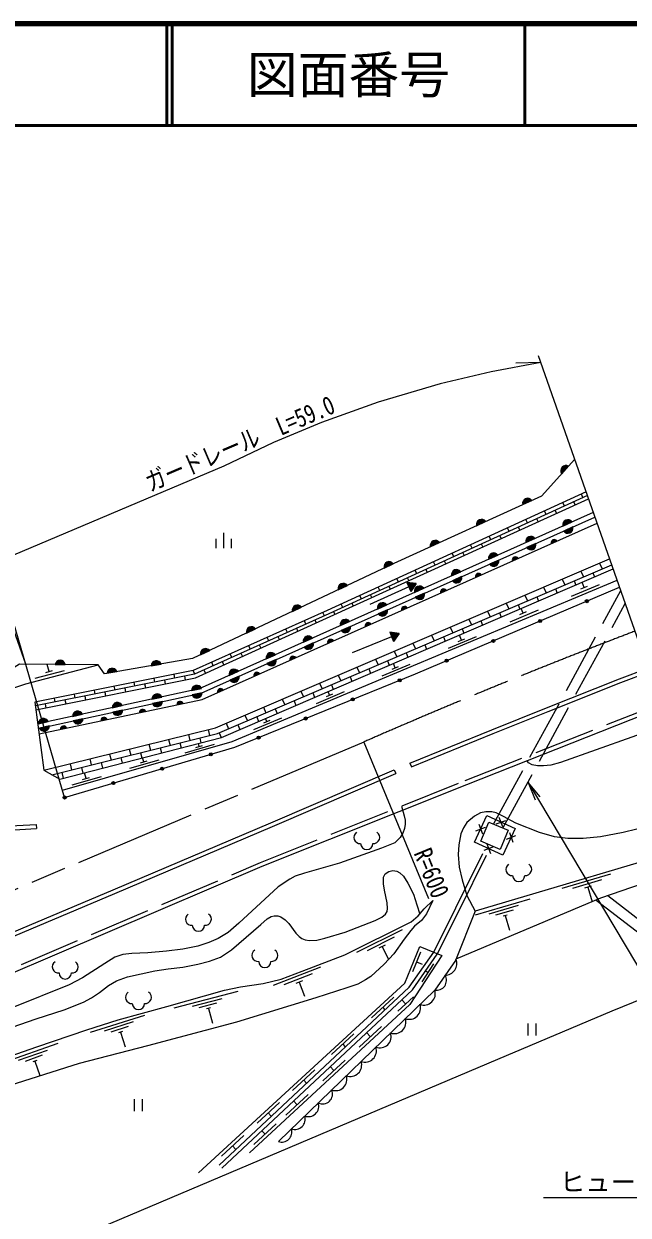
# Model space of a CAD drawing. Units: millimetres at full size, sheet at 1:1000; details may follow other scales. Extents: x 40000 to 680000, y 20000 to 380000.
# Drawn here: x 494651 to 554164, y 262723 to 380000 of the extents above; entities that cross this region are included whole.
import ezdxf
from ezdxf.enums import TextEntityAlignment as Align

# ---------------------------------------------------------------- set-up
doc = ezdxf.new("R2010")
doc.units = ezdxf.units.MM
doc.header["$LTSCALE"] = 1000
doc.linetypes.add('CHAIN', pattern=[18.5, 12, -1.5, 3.5, -1.5])
doc.linetypes.add('DASHED', pattern=[7.5, 6, -1.5])
for name, color, linetype, lineweight in [('M-BGD', 7, 'Continuous', 25), ('M-BMK', 2, 'CHAIN', 13), ('M-BMK-OTRS', 5, 'Continuous', 25), ('M-STR-HTXT', 7, 'Continuous', 13), ('M-TTL', 2, 'Continuous', 140), ('M-TTL-LINE', 7, 'Continuous', 50)]:
    doc.layers.add(name, color=color, linetype=linetype, lineweight=lineweight)
doc.layers.add('M-TTL-TXT', color=7, linetype='Continuous')
doc.styles.add('ＭＳ ゴシック', font='')
doc.styles.get('ＭＳ ゴシック').set_extended_font_data('MS Gothic')

# ---------------------------------------------------------------- blocks, each defined once
blk = doc.blocks.new('ent')
at = {"layer": 'M-BGD'}
for centre, start, end in [((-676, -505), 122.72029, 277.24592), ((0, -1100), 180, 0), ((676, -505), 262.75408, 57.27971)]:
    blk.add_arc(centre, 600, start, end, dxfattribs=at)
blk = doc.blocks.new('open_arrow')
at = {"color": 0, "linetype": 'Continuous', "lineweight": -2}
blk.add_lwpolyline([(7.5, 1.25), (0, 0), (7.5, -1.25)], dxfattribs=at)

msp = doc.modelspace()

# ---------------------------------------------------------------- hatches: boundary and pattern name
at = {"layer": 'M-BGD'}
for points in [[(547619, 335712, -0.82183), (548283, 336446)], [(543778, 332669, -0.82183), (544679, 333080)], [(539229, 330594, -0.82183), (540130, 331005)], [(547733, 330565, -0.82183), (548637, 330970)], [(548717, 330473, -0.82183), (547813, 330069)], [(534680, 328519, -0.82183), (535581, 328930)], [(544082, 328930, -0.82183), (544986, 329335)], [(545065, 328842, -0.82183), (544160, 328438)], [(547151, 329091), (546580, 328836, -0.84072)], [(540431, 327296, -0.82183), (541335, 327701)], [(541413, 327211, -0.82183), (540508, 326806)], [(543331, 327385), (542759, 327130, -0.84072)], [(530137, 326430, -0.82183), (531032, 326854)], [(536780, 325662, -0.82183), (537684, 326066)], [(525617, 324292, -0.82183), (526513, 324715)], [(532762, 324107), (533289, 324890), (532354, 325020)], [(537761, 325579, -0.82183), (536856, 325175)], [(539697, 325763), (539126, 325508, -0.84072)], [(533129, 324027, -0.82183), (534034, 324432)], [(534108, 323948, -0.82183), (533204, 323544)], [(536260, 324228), (535689, 323973, -0.84072)], [(521097, 322153, -0.82183), (521993, 322577)], [(529478, 322393, -0.82183), (530383, 322798)], [(532408, 322508), (531837, 322253, -0.84072)], [(549954, 323107, -1), (550230, 323224, -0.41421), (550151, 323028, -0.41421)], [(525828, 320758, -0.82183), (526732, 321163)], [(530456, 322317, -0.82183), (529552, 321913)], [(545352, 321153, -1), (545628, 321271, -0.41421), (545548, 321074, -0.41421)], [(516578, 320015, -0.82183), (517473, 320439)], [(526804, 320685, -0.82183), (525899, 320281)], [(528836, 320913), (528265, 320658, -0.84072)], [(522177, 319124, -0.82183), (523081, 319529)], [(523152, 319054, -0.82183), (522247, 318650)], [(525150, 319268), (524579, 319013, -0.84072)], [(531060, 319204), (531611, 319970), (530681, 320129)], [(540749, 319200, -1), (541025, 319317, -0.41421), (540946, 319120, -0.41421)], [(512058, 317876, -0.82183), (512954, 318300)], [(518526, 317490, -0.82183), (519430, 317895)], [(497724, 316941, -0.82183), (498715, 316934)], [(507200, 316811, -0.82183), (508177, 316978)], [(519499, 317423, -0.82183), (518595, 317019)], [(521429, 317606), (520858, 317351, -0.84072)], [(536147, 317246, -1), (536423, 317363, -0.41421), (536344, 317166, -0.41421)], [(502842, 316069, -0.82183), (503819, 316235)], [(514875, 315855, -0.82183), (515779, 316260)], [(515847, 315791, -0.82183), (514943, 315387)], [(517884, 316023), (517312, 315768, -0.84072)], [(531533, 315319, -1), (531811, 315432, -0.41421), (531729, 315236, -0.41421)], [(511175, 314369, -0.82183), (512144, 314579)], [(514294, 314420), (513723, 314165, -0.84072)], [(503357, 312673, -0.82183), (504326, 312883)], [(507266, 313521, -0.82183), (508235, 313731)], [(508292, 313293, -0.82183), (507324, 313083)], [(510335, 313097), (509723, 312968, -0.84072)], [(512201, 314141, -0.82183), (511233, 313931)], [(526900, 313438, -1), (527178, 313551, -0.41421), (527096, 313356, -0.41421)], [(499448, 311826, -0.82183), (500416, 312036)], [(504383, 312446, -0.82183), (503415, 312236)], [(506645, 312321), (506033, 312192, -0.84072)], [(496084, 311096, -0.82183), (497053, 311306)], [(497164, 310881, -0.82183), (496196, 310671)], [(498861, 310683), (498249, 310554, -0.84072)], [(500474, 311598, -0.82183), (499505, 311388)], [(502862, 311525), (502249, 311396, -0.84072)], [(522268, 311558, -1), (522545, 311671, -1)], [(517635, 309677, -1), (517913, 309790, -1)], [(512916, 308041, -1), (513204, 308126, -1)], [(508121, 306626, -1), (508408, 306711, -1)], [(503325, 305212, -1), (503613, 305297, -1)], [(498529, 303798, -1), (498817, 303883, -1)]]:
    msp.add_hatch(color=256, dxfattribs=at).paths.add_polyline_path(points)

# ---------------------------------------------------------------- linework, layer by layer
for p, q in [((547619, 335712), (548283, 336446)), ((543778, 332669), (544679, 333080)), ((549714, 333366), (549554, 333715)), ((546077, 331700), (545918, 332049)), ((547119, 331827), (546987, 332117)), ((547896, 332533), (547736, 332882)), ((548940, 332655), (548805, 332950)), ((539229, 330594), (540130, 331005)), ((544259, 330867), (544099, 331216)), ((545299, 330998), (545168, 331284)), ((547733, 330565), (548637, 330970)), ((514357, 328393), (514357, 329893)), ((540623, 329201), (540463, 329550)), ((541658, 329341), (541532, 329618)), ((542441, 330034), (542281, 330383)), ((543479, 330170), (543350, 330451)), ((548717, 330473), (547813, 330069)), ((513607, 328393), (513607, 329293)), ((515107, 328393), (515107, 329293)), ((534680, 328519), (535581, 328930)), ((538804, 328368), (538644, 328717)), ((539838, 328513), (539714, 328785)), ((544082, 328930), (544986, 329335)), ((545065, 328842), (544160, 328438)), ((546580, 328836), (547151, 329091)), ((494835, 316963), (490968, 327905)), ((536986, 327535), (536826, 327884)), ((538018, 327684), (537895, 327952)), ((540431, 327296), (541335, 327701)), ((541413, 327211), (540508, 326806)), ((542759, 327130), (543331, 327385)), ((530137, 326430), (531032, 326854)), ((533350, 325869), (533190, 326218)), ((534377, 326027), (534259, 326286)), ((535168, 326702), (535008, 327051)), ((536197, 326856), (536077, 327119)), ((536780, 325662), (537684, 326066)), ((549511, 326119), (549754, 325552)), ((551350, 326906), (551593, 326339)), ((531531, 325036), (531371, 325385)), ((532354, 325020), (532762, 324107)), ((533289, 324890), (532354, 325020)), ((532557, 325199), (532440, 325453)), ((533289, 324890), (532762, 324107)), ((537761, 325579), (536856, 325175)), ((539126, 325508), (539697, 325763)), ((547673, 325332), (547916, 324765)), ((548835, 325159), (549007, 324756)), ((549834, 324515), (549623, 325021)), ((550673, 325946), (550845, 325546)), ((525617, 324292), (526513, 324715)), ((527895, 323370), (527735, 323719)), ((532558, 324564), (528724, 322849)), ((528916, 323542), (528804, 323787)), ((529713, 324203), (529553, 324552)), ((530736, 324370), (530622, 324620)), ((533129, 324027), (534034, 324432)), ((534108, 323948), (533204, 323544)), ((535689, 323973), (536260, 324228)), ((543996, 323757), (544239, 323190)), ((545834, 324544), (546077, 323978)), ((546996, 324371), (547170, 323967)), ((548566, 323659), (551334, 324817)), ((549512, 324380), (550157, 324650)), ((521097, 322153), (521993, 322577)), ((526076, 322537), (525917, 322886)), ((527096, 322713), (526986, 322954)), ((529478, 322393), (530383, 322798)), ((542157, 322970), (542400, 322403)), ((543319, 322797), (543495, 322387)), ((545158, 323584), (545332, 323177)), ((524257, 321708), (524100, 322058)), ((525275, 321884), (525167, 322121)), ((530456, 322317), (529552, 321913)), ((531837, 322253), (532408, 322508)), ((538480, 321395), (538723, 320828)), ((540319, 322182), (540561, 321616)), ((541481, 322009), (541657, 321597)), ((542551, 321143), (545319, 322301)), ((543496, 321864), (544142, 322134)), ((543819, 321999), (543632, 322446)), ((516578, 320015), (517473, 320439)), ((520606, 320072), (520449, 320422)), ((521633, 320227), (521519, 320481)), ((522432, 320890), (522275, 321240)), ((523453, 321055), (523344, 321299)), ((525828, 320758), (526732, 321163)), ((526804, 320685), (525899, 320281)), ((528265, 320658), (528836, 320913)), ((536642, 320608), (536884, 320041)), ((537804, 320435), (537982, 320018)), ((539642, 321222), (539820, 320808)), ((518781, 319254), (518624, 319604)), ((519813, 319398), (519694, 319663)), ((522177, 319124), (523081, 319529)), ((523152, 319054), (522247, 318650)), ((524579, 319013), (525150, 319268)), ((530870, 319667), (526983, 318076)), ((530681, 320129), (531060, 319204)), ((531611, 319970), (530681, 320129)), ((531611, 319970), (531060, 319204)), ((532965, 319033), (533207, 318467)), ((534803, 319820), (535046, 319254)), ((535965, 319647), (536145, 319228)), ((536461, 318532), (539229, 319689)), ((537430, 319197), (538076, 319467)), ((537753, 319332), (537544, 319830)), ((512058, 317876), (512954, 318300)), ((515131, 317617), (514974, 317968)), ((516172, 317741), (516044, 318026)), ((516956, 318435), (516799, 318786)), ((517992, 318569), (517869, 318844)), ((518526, 317490), (519430, 317895)), ((531126, 318246), (531369, 317679)), ((532288, 318073), (532470, 317649)), ((534127, 318860), (534307, 318438)), ((497142, 316246), (496955, 316947)), ((497724, 316941), (498715, 316934)), ((507200, 316811), (508177, 316978)), ((513306, 316799), (513149, 317150)), ((514351, 316912), (514219, 317208)), ((519499, 317423), (518595, 317019)), ((520858, 317351), (521429, 317606)), ((527449, 316671), (527692, 316105)), ((529288, 317459), (529530, 316892)), ((529942, 315805), (532710, 316962)), ((530450, 317286), (530632, 316859)), ((530911, 316470), (531556, 316740)), ((531233, 316605), (531052, 317039)), ((495770, 315570), (498669, 316343)), ((496804, 316156), (497480, 316337)), ((502842, 316069), (503819, 316235)), ((507560, 315194), (507485, 315570)), ((509521, 315585), (509446, 315961)), ((510570, 315438), (510502, 315781)), ((511481, 315981), (511322, 316336)), ((512531, 316084), (512394, 316390)), ((514875, 315855), (515779, 316260)), ((515847, 315791), (514943, 315387)), ((517312, 315768), (517884, 316023)), ((525611, 315884), (525853, 315317)), ((526773, 315711), (526957, 315279)), ((528611, 316498), (528795, 316069)), ((501676, 314020), (501601, 314397)), ((503637, 314411), (503562, 314788)), ((504689, 314251), (504618, 314607)), ((505599, 314803), (505524, 315179)), ((506650, 314647), (506579, 314998)), ((508610, 315042), (508541, 315389)), ((511175, 314369), (512144, 314579)), ((513723, 314165), (514294, 314420)), ((521934, 314309), (522176, 313743)), ((523772, 315097), (524015, 314530)), ((524934, 314924), (525120, 314490)), ((497753, 313238), (497678, 313614)), ((498808, 313064), (498734, 313434)), ((499715, 313629), (499640, 314006)), ((500768, 313460), (500695, 313825)), ((502729, 313855), (502657, 314216)), ((507266, 313521), (508235, 313731)), ((508292, 313293), (507324, 313083)), ((512201, 314141), (511233, 313931)), ((520095, 313522), (520338, 312955)), ((521257, 313349), (521445, 312910)), ((523095, 314136), (523282, 313700)), ((523476, 313101), (526244, 314258)), ((524445, 313766), (525090, 314036)), ((524768, 313901), (524612, 314272)), ((496847, 312668), (496773, 313042)), ((499448, 311826), (500416, 312036)), ((503357, 312673), (504326, 312883)), ((504383, 312446), (503415, 312236)), ((506033, 312192), (506645, 312321)), ((509723, 312968), (510335, 313097)), ((518257, 312735), (518499, 312168)), ((519418, 312562), (519607, 312120)), ((496084, 311096), (497053, 311306)), ((497164, 310881), (496196, 310671)), ((500474, 311598), (499505, 311388)), ((502249, 311396), (502862, 311525)), ((514579, 311160), (514822, 310594)), ((515741, 310987), (515932, 310541)), ((516418, 311948), (516661, 311381)), ((517302, 310518), (520069, 311676)), ((517580, 311775), (517770, 311331)), ((518270, 311183), (518916, 311453)), ((518593, 311318), (518463, 311629)), ((498249, 310554), (498861, 310683)), ((510853, 310047), (511001, 309448)), ((511972, 309689), (512085, 309233)), ((512794, 310528), (512942, 309930)), ((513903, 310200), (514094, 309753)), ((505029, 308603), (505177, 308004)), ((506970, 309084), (507119, 308486)), ((508089, 308726), (508212, 308230)), ((508911, 309565), (509060, 308967)), ((510030, 309208), (510148, 308731)), ((510543, 308252), (513425, 309083)), ((511589, 308772), (512262, 308966)), ((511926, 308869), (511839, 309169)), ((501147, 307640), (501295, 307042)), ((502266, 307282), (502403, 306727)), ((503088, 308121), (503236, 307523)), ((504207, 307764), (504340, 307228)), ((505088, 306711), (507971, 307542)), ((506127, 307260), (506799, 307454)), ((506148, 308245), (506276, 307729)), ((506463, 307357), (506350, 307748)), ((498383, 306319), (498531, 305725)), ((499205, 307158), (499354, 306560)), ((500324, 306801), (500467, 306226)), ((500781, 305720), (500624, 306266)), ((531129, 306575), (531287, 306208)), ((532673, 307228), (532824, 306858)), ((499406, 305074), (502289, 305904)), ((500445, 305623), (501117, 305817)), ((541168, 301238), (542106, 301585)), ((541810, 300943), (541463, 301881)), ((490662, 300903), (495880, 301171)), ((490753, 300507), (495901, 300772)), ((495880, 301171), (495901, 300772)), ((539174, 300570), (540112, 300917)), ((539469, 301212), (539816, 300274)), ((542465, 300391), (542812, 299453)), ((540260, 299264), (540607, 298326)), ((542170, 299749), (543108, 300096)), ((540903, 298968), (539965, 298621)), ((552415, 296291), (547622, 294869)), ((551542, 295719), (548666, 294866)), ((550525, 295104), (549853, 294905)), ((550189, 295005), (550610, 293584)), ((539114, 292289), (544497, 293862)), ((543329, 293208), (540450, 292367)), ((550998, 293748), (562702, 284719)), ((552163, 294183), (563866, 285154)), ((542837, 292752), (541110, 292247)), ((542259, 292271), (541856, 292153)), ((542058, 292212), (542478, 290772)), ((531892, 290818), (527422, 288578)), ((531132, 290102), (528450, 288758)), ((530239, 289319), (529613, 289005)), ((529926, 289162), (530569, 287879)), ((533727, 288626), (532934, 286681)), ((533331, 287654), (533886, 287427)), ((533882, 285701), (535034, 287457)), ((523872, 287130), (519211, 285322)), ((523048, 286489), (520251, 285404)), ((534458, 286579), (534283, 286694)), ((522085, 285793), (521432, 285540)), ((521758, 285667), (522301, 284268)), ((509465, 283124), (515752, 284768)), ((514135, 284035), (511233, 283276)), ((531099, 284183), (528892, 282151)), ((531493, 282790), (533035, 284216)), ((532264, 283503), (531862, 283937)), ((513631, 283593), (511889, 283138)), ((513039, 283128), (512633, 283022)), ((512836, 283075), (513215, 281624)), ((529996, 283167), (530208, 282937)), ((501228, 280749), (506569, 282427)), ((505419, 281752), (502557, 280852)), ((544273, 281606), (544273, 280406)), ((545073, 281606), (545073, 280406)), ((504937, 281285), (503220, 280746)), ((504369, 280792), (503968, 280666)), ((504168, 280729), (504618, 279298)), ((527162, 280558), (524955, 278527)), ((527683, 279266), (529886, 281303)), ((528784, 280284), (528401, 280699)), ((492822, 277808), (498022, 279653)), ((526058, 279543), (526299, 279281)), ((496936, 278949), (494109, 277946)), ((496471, 278466), (494774, 277864)), ((495921, 277952), (495525, 277812)), ((524093, 275945), (526295, 277982)), ((495723, 277882), (496224, 276469)), ((523314, 277017), (521107, 274985)), ((525194, 276963), (524829, 277357)), ((522211, 276001), (522481, 275708)), ((520451, 272576), (522653, 274613)), ((505501, 274158), (505501, 272958)), ((506301, 274158), (506301, 272958)), ((519831, 273810), (517624, 271778)), ((521552, 273595), (521206, 273968)), ((518728, 272794), (519023, 272473)), ((517302, 269664), (519504, 271701)), ((518403, 270682), (518074, 271038)), ((516309, 270568), (514102, 268536)), ((515206, 269552), (515527, 269203))]:
    msp.add_line(p, q, dxfattribs=at)
at = {"layer": 'M-BGD', "linetype": 'DASHED'}
for p, q in [((540906, 301215), (553431, 324202)), ((541834, 300829), (553877, 322930)), ((537177, 292962), (540298, 299264)), ((537539, 292790), (540668, 299110))]:
    msp.add_line(p, q, dxfattribs=at)
at = {"layer": 'M-BGD'}
for points in [[(548901, 337129), (545632, 333515), (531102, 326887), (511274, 317506), (502584, 316025), (501957, 316909), (494241, 316967), (486914, 312373), (483038, 310659), (472000, 305355), (467626, 301839), (459849, 297121), (448324, 308478)], [(550022, 333929), (524536, 322253), (511341, 316339), (495742, 313228)], [(550150, 333566), (524694, 321904), (511459, 315971), (495792, 312847)], [(495842, 312465), (511544, 315634), (550258, 333255)], [(550731, 331907), (511912, 314529), (496023, 311083)], [(496080, 310646), (512105, 314120), (550893, 331445)], [(496150, 310113), (512218, 313493), (551100, 330854)], [(496622, 306518), (513529, 310710), (552335, 327328)], [(495742, 313228), (496622, 306518), (498203, 305640), (514105, 309755), (552683, 326336)], [(497413, 306079), (513726, 310124), (552540, 326745)], [(498465, 304552), (515174, 309368), (553074, 325220)], [(498673, 303840), (515426, 308781), (533220, 316003), (553315, 324534)], [(486914, 312373), (494857, 315016), (501957, 316909)], [(532673, 307228), (540728, 310505), (546127, 312677), (553311, 315525), (556104, 316576)], [(532824, 306858), (540878, 310134), (546275, 312305), (553455, 315152), (556236, 316198)], [(432762, 260889), (437107, 262716), (448292, 267393), (460226, 272423), (471795, 277397), (487691, 284093), (518121, 297079), (538266, 305128), (557459, 312709)], [(558049, 311024), (547495, 307299), (546539, 307031), (545825, 306957), (545232, 306957), (544713, 307066), (544353, 307253), (544185, 307466)], [(368254, 252059), (376956, 252914), (382258, 253851), (397324, 255172), (410146, 256288), (424483, 260316), (443345, 269832), (455437, 274716), (466882, 279329), (479432, 284582), (491376, 289661), (503456, 294762), (518987, 301351), (531129, 306575)], [(368293, 251661), (377011, 252517), (382311, 253454), (397358, 254773), (410218, 255893), (424628, 259941), (443511, 269467), (455586, 274345), (467034, 278959), (479587, 284214), (491532, 289292), (503612, 294394), (519144, 300983), (531287, 306208)], [(531847, 302994), (532100, 302044), (532188, 301608), (532188, 301224), (532128, 300784), (531983, 300325), (531698, 299890), (531173, 299371), (529874, 298842), (525737, 297362), (522281, 296374), (521381, 296084), (520843, 295800), (519706, 295036), (515831, 291465), (514774, 290541), (513787, 289966), (512878, 289577), (511771, 289206), (510314, 288916), (508692, 288702), (506855, 288559), (505282, 288496), (504417, 288391), (503627, 288106), (502633, 287492), (500430, 286091), (499102, 285384), (493573, 283167)], [(555017, 300707), (553680, 300387), (551425, 299953), (549735, 299815), (548227, 299804), (546915, 299974), (545436, 300409), (543091, 301307), (541893, 301978), (541163, 302342), (540735, 302434), (540150, 302434), (539607, 302324), (539034, 301988), (538288, 301378), (537940, 300856), (537682, 300257), (537486, 299174), (537432, 298214), (537513, 296975), (537824, 295733), (538279, 294196), (539094, 292653)], [(562096, 299476), (539094, 292653), (537144, 287798), (535112, 284884), (519715, 269970)], [(562683, 297801), (551445, 293936), (537201, 287938)], [(477983, 275848), (495861, 282064), (498621, 282945), (500538, 283690), (501321, 284107), (502098, 284644), (502980, 285335), (503764, 285788), (504864, 286172), (507567, 286790), (508865, 286968), (510298, 287153), (511795, 287425), (512939, 287715), (514012, 288115), (515102, 288829), (517981, 291339), (518619, 291906), (519000, 292111), (519319, 292177), (519667, 292177), (519971, 292086), (520385, 291807), (520758, 291430), (521421, 290469), (521770, 290146), (522025, 289969), (522356, 289826), (522771, 289758), (523489, 289810), (524293, 289985), (526297, 290596), (529255, 291737), (529909, 292072), (530263, 292360), (530427, 292630), (530470, 292904), (530434, 293455), (530184, 294704), (530070, 295333), (530059, 295983), (530228, 296313), (530611, 296539), (531002, 296647), (531382, 296601), (531692, 296436), (532026, 296102), (532463, 295420), (533018, 294324), (533368, 293273), (533631, 292357)], [(493307, 278363), (495935, 279283), (500841, 280977), (503953, 281955), (508732, 283274), (514405, 284867), (515986, 285188), (518213, 285543), (519998, 285949), (522075, 286755), (526266, 288335), (532779, 291598), (533491, 292199), (534088, 292870), (534939, 293696), (534317, 292372), (533804, 291722), (533133, 291176), (532768, 290745), (532115, 289893), (531089, 288435), (530138, 287417), (528829, 286234), (528302, 285884), (527527, 285468), (526457, 285106), (523422, 284133), (515596, 281710), (506840, 279381), (500116, 277666), (492566, 275267)], [(513876, 267658), (532608, 285183), (535025, 288614), (537177, 292962)], [(514149, 267366), (532912, 284919), (535370, 288409), (537539, 292790)], [(511862, 266881), (532154, 285562), (533631, 289183), (535829, 288286), (532669, 283469), (516860, 268846)]]:
    msp.add_lwpolyline(points, dxfattribs=at)
at = {"layer": 'M-BGD', "linetype": 'DASHED'}
msp.add_lwpolyline([(432507, 261216), (436952, 263084), (448137, 267762), (460070, 272791), (471638, 277765), (487534, 284461), (517968, 297448), (538118, 305500), (557326, 313087)], dxfattribs=at)
at = {"layer": 'M-BGD'}
for points in [[(540244, 302052), (543029, 300772), (541826, 298154), (539041, 299435)], [(540428, 301414), (542352, 300613), (541570, 298734), (539645, 299536)]]:
    msp.add_lwpolyline(points, close=True, dxfattribs=at)
for centre in [(550092, 323166), (545490, 321212), (540887, 319258), (536285, 317304), (531672, 315375), (527039, 313495), (522407, 311614), (517774, 309734), (513060, 308083), (508265, 306669), (503469, 305255), (498673, 303840)]:
    msp.add_circle(centre, 150, dxfattribs=at)
for centre, radius, start, end in [((548024, 336013), 505, 59.04163, 216.69983), ((544269, 332786), 505, 35.69149, 193.34968), ((539720, 330710), 505, 35.69149, 193.34968), ((548225, 330678), 505, 35.2875, 192.94569), ((548225, 330360), 505, 215.23922, 12.89741), ((535171, 328635), 505, 35.69149, 193.34968), ((544574, 329043), 505, 35.2875, 192.94569), ((544573, 328729), 505, 215.23922, 12.89741), ((546888, 328914), 318, 33.95218, 194.16991), ((540923, 327409), 505, 35.2875, 192.94569), ((540921, 327098), 505, 215.23922, 12.89741), ((543067, 327208), 318, 33.95218, 194.16991), ((530626, 326554), 505, 36.49136, 194.14955), ((537272, 325775), 505, 35.2875, 192.94569), ((526107, 324415), 505, 36.49136, 194.14955), ((537268, 325467), 505, 215.23922, 12.89741), ((539434, 325586), 318, 33.95218, 194.16991), ((533621, 324140), 505, 35.2875, 192.94569), ((533616, 323835), 505, 215.23922, 12.89741), ((535997, 324051), 318, 33.95218, 194.16991), ((521587, 322277), 505, 36.49136, 194.14955), ((529971, 322506), 505, 35.2875, 192.94569), ((532145, 322331), 318, 33.95218, 194.16991), ((526320, 320872), 505, 35.2875, 192.94569), ((529964, 322204), 505, 215.23922, 12.89741), ((517068, 320138), 505, 36.49136, 194.14955), ((526312, 320573), 505, 215.23922, 12.89741), ((528573, 320736), 318, 33.95218, 194.16991), ((522669, 319237), 505, 35.2875, 192.94569), ((522659, 318941), 505, 215.23922, 12.89741), ((524887, 319090), 318, 33.95218, 194.16991), ((512548, 318000), 505, 36.49136, 194.14955), ((519018, 317603), 505, 35.2875, 192.94569), ((498219, 316839), 505, 10.74317, 168.40136), ((507705, 316798), 505, 20.84168, 178.49987), ((519007, 317310), 505, 215.23922, 12.89741), ((521166, 317429), 318, 33.95218, 194.16991), ((503347, 316055), 505, 20.84168, 178.49987), ((515367, 315968), 505, 35.2875, 192.94569), ((515355, 315679), 505, 215.23922, 12.89741), ((517620, 315846), 318, 33.95218, 194.16991), ((511680, 314378), 505, 23.4076, 181.06579), ((514031, 314243), 318, 33.95218, 194.16991), ((503862, 312683), 505, 23.4076, 181.06579), ((507771, 313531), 505, 23.4076, 181.06579), ((507787, 313284), 505, 203.40338, 1.06157), ((510040, 312979), 318, 21.77237, 181.9901), ((511696, 314131), 505, 203.40338, 1.06157), ((499953, 311835), 505, 23.4076, 181.06579), ((503878, 312436), 505, 203.40338, 1.06157), ((506350, 312203), 318, 21.77237, 181.9901), ((496589, 311106), 505, 23.4076, 181.06579), ((496659, 310871), 505, 203.40338, 1.06157), ((498566, 310566), 318, 21.77237, 181.9901), ((499969, 311589), 505, 203.40338, 1.06157), ((502567, 311407), 318, 21.77237, 181.9901), ((536150, 287485), 1144, 268.90102, 23.3263), ((535298, 285837), 971, 258.95466, 31.25118), ((534059, 284520), 1114, 249.0989, 19.07803), ((532609, 283115), 1114, 249.0989, 19.07803), ((531159, 281710), 1114, 249.0989, 19.07803), ((529709, 280306), 1114, 249.0989, 19.07803), ((528259, 278901), 1114, 249.0989, 19.07803), ((526809, 277496), 1114, 249.0989, 19.07803), ((525358, 276092), 1114, 249.0989, 19.07803), ((524083, 274645), 967, 243.35776, 24.81917), ((522654, 273464), 1045, 250.52526, 17.65167), ((521353, 272165), 1003, 249.96366, 18.21327), ((520041, 270928), 1012, 251.20909, 16.96784)]:
    msp.add_arc(centre, radius, start, end, dxfattribs=at)
at = {"layer": 'M-BMK'}
msp.add_lwpolyline([(528122, 309301), (462640, 281602), (444964, 274151), (433784, 270370)], dxfattribs=at)
msp.add_arc((768300, -240529), 600000, 110.84155, 113.59682, dxfattribs=at)
at = {"layer": 'M-BMK-OTRS'}
msp.add_line((569918, 277158), (545330, 347317), dxfattribs=at)
at = {"layer": 'M-STR-HTXT'}
for p, q in [((545563, 346652), (543109, 346597)), ((498673, 303840), (491733, 327568)), ((528122, 309301), (534485, 293883))]:
    msp.add_line(p, q, dxfattribs=at)
for points in [[(545563, 346652), (540682, 345746), (535643, 344559), (529557, 342772), (523954, 340766), (519236, 338794), (514344, 336458), (491909, 326967)], [(544329, 305302), (568718, 264425), (545818, 264425)], [(441735, 237374), (447909, 239343), (462260, 244635), (475834, 250357), (541335, 278064), (552600, 282850), (559067, 285468), (566052, 288187)]]:
    msp.add_lwpolyline(points, dxfattribs=at)
at = {"layer": 'M-TTL'}
msp.add_line((680000, 380000), (40000, 380000), dxfattribs=at)
at = {"layer": 'M-TTL-LINE'}
for p, q in [((508747, 380000), (508747, 370000)), ((509247, 380000), (509247, 370000)), ((543997, 380000), (543997, 370000)), ((40000, 370000), (680000, 370000))]:
    msp.add_line(p, q, dxfattribs=at)

# ---------------------------------------------------------------- block references
for p in [(528421, 300415), (543384, 297262), (511842, 292369), (518384, 288804), (498733, 287666), (505936, 284667)]:
    msp.add_blockref('ent', p)
at = {"layer": 'M-STR-HTXT', "xscale": 240, "yscale": 240, "rotation": 300.8}
msp.add_blockref('open_arrow', (544329, 305302), dxfattribs=at)

# ---------------------------------------------------------------- texts
at = {"layer": 'M-STR-HTXT', "style": 'ＭＳ ゴシック', "width": 0.8}
msp.add_text('ガードレール\u3000L=59.0', height=1833, rotation=23.161, dxfattribs=at).set_placement((516493, 337344), align=Align.BOTTOM_CENTER)
msp.add_text('R=600', height=1833, rotation=292.426, dxfattribs=at).set_placement((534409, 293544), align=Align.BOTTOM_RIGHT)
at = {"layer": 'M-STR-HTXT', "style": 'ＭＳ ゴシック'}
msp.add_text('ヒューム管φ1000', height=1833, dxfattribs=at).set_placement((566818, 264525), align=Align.BOTTOM_RIGHT)
at = {"layer": 'M-TTL-TXT', "style": 'ＭＳ ゴシック'}
msp.add_text('図面番号', height=3666, dxfattribs=at).set_placement((526622, 375000), align=Align.MIDDLE_CENTER)

doc.saveas('drawing.dxf')
